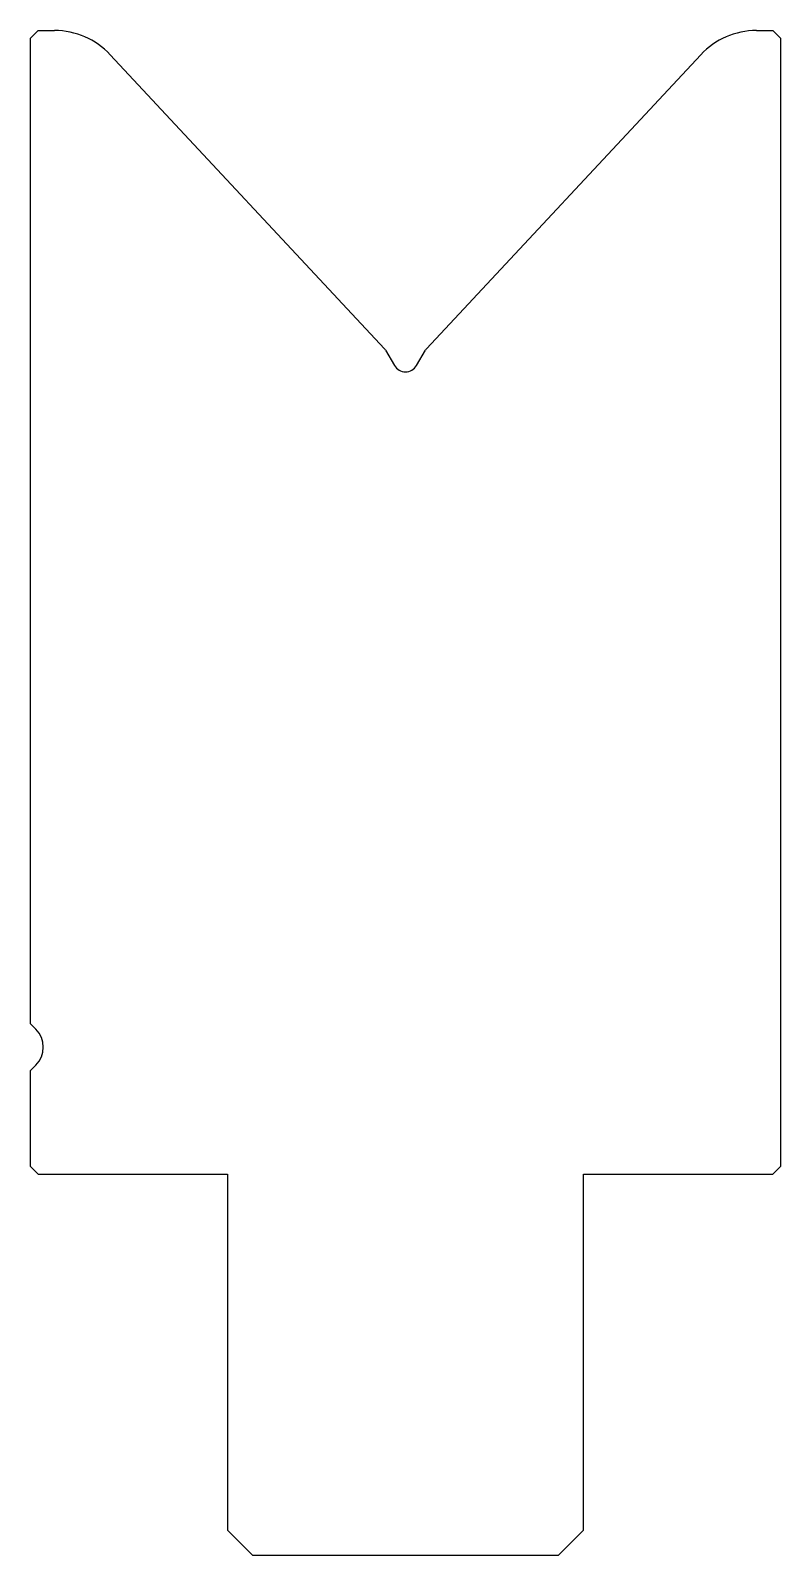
# Model space of a CAD drawing. Header units: metres. Extents: x -14.8 to 14.8, y 0 to 60.
import ezdxf

# ---------------------------------------------------------------- set-up
doc = ezdxf.new("R2010")
doc.units = ezdxf.units.M

msp = doc.modelspace()

# ---------------------------------------------------------------- linework, layer by layer
for p, q in [((-14.45, 60), (-14.75, 59.7)), ((-14.45, 60), (-13.804437, 60)), ((13.804437, 60), (14.45, 60)), ((14.75, 59.7), (14.45, 60)), ((-14.75, 20.914214), (-14.75, 59.7)), ((14.75, 59.7), (14.75, 15.3)), ((-11.610376, 59.045995), (-0.823311, 47.478284)), ((0.823311, 47.478284), (11.610376, 59.045995)), ((-0.78291, 47.423685), (-0.433013, 46.817645)), ((0.433013, 46.817645), (0.78291, 47.423685)), ((-14.75, 20.914214), (-14.542893, 20.707107)), ((-14.542893, 19.292893), (-14.75, 19.085786)), ((-14.75, 15.3), (-14.75, 19.085786)), ((-14.75, 15.3), (-14.45, 15)), ((-14.45, 15), (-7, 15)), ((-7, 15), (-7, 1)), ((7, 15), (14.45, 15)), ((7, 1), (7, 15)), ((14.45, 15), (14.75, 15.3)), ((-7, 1), (-6, 0)), ((6, 0), (7, 1)), ((6, 0), (-6, 0))]:
    msp.add_line(p, q)
for centre, radius, start, end in [((-13.804437, 57), 3, 43, 90), ((13.804437, 57), 3, 90, 137), ((-1.042717, 47.273685), 0.3, 30, 43), ((1.042717, 47.273685), 0.3, 137, 150), ((0, 47.067645), 0.5, 210, 330), ((-15.25, 20), 1, 315, 45)]:
    msp.add_arc(centre, radius, start, end)

doc.saveas('drawing.dxf')
